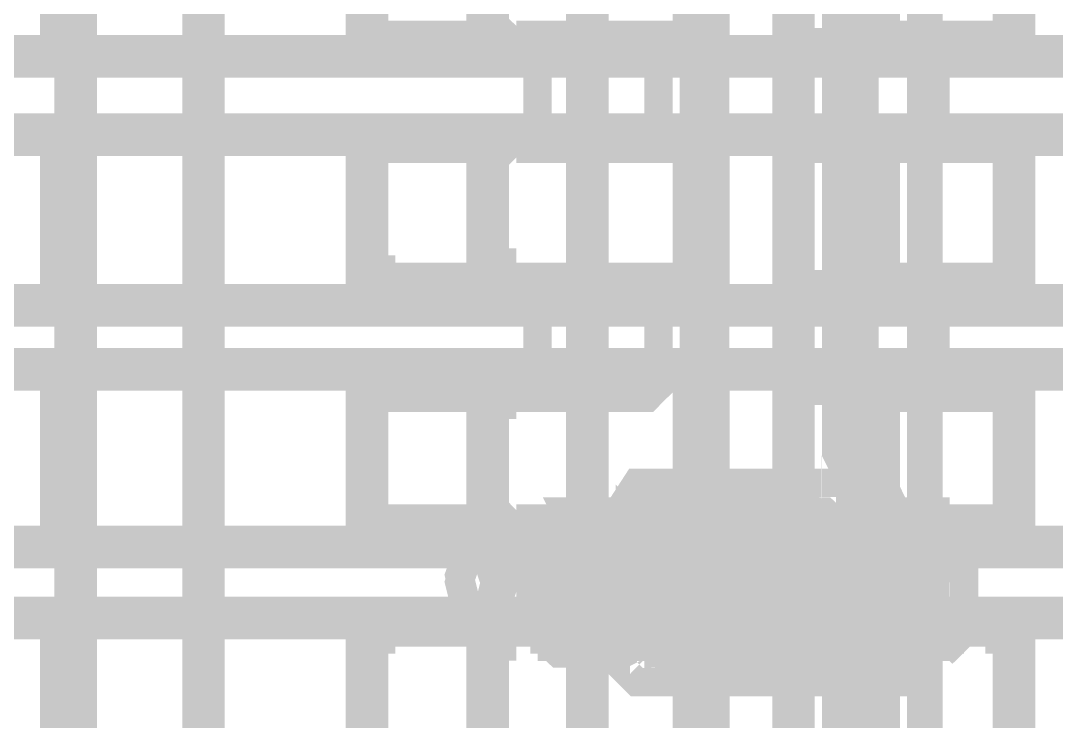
# Model space of a CAD drawing. Extents: x 0.1 to 11.6, y 0.3 to 16.2.
# Drawn here: x 5.6505 to 5.8933, y 13.3808 to 13.545 of the extents above; entities that cross this region are included whole.
import ezdxf

# ---------------------------------------------------------------- set-up
doc = ezdxf.new("R2010")
doc.units = 0
doc.header["$MEASUREMENT"] = 0

msp = doc.modelspace()

# ---------------------------------------------------------------- linework, layer by layer
at = {"color": 0}
for points, const_width in [([(5.66499, 13.68), (5.66499, 13.145)], 0.00667), ([(5.69168, 13.68), (5.69168, 13.145)], 0.00667), ([(5.69168, 13.68), (5.69168, 13.145)], 0.00667), ([(5.69499, 13.68), (5.69499, 13.145)], 0.00667), ([(5.69499, 13.68), (5.69499, 13.145)], 0.00667), ([(5.78168, 13.68), (5.78168, 13.145)], 0.00667), ([(5.78331, 13.68), (5.78331, 13.145)], 0.00667), ([(5.78331, 13.68), (5.78331, 13.145)], 0.00667), ([(5.785, 13.68), (5.785, 13.145)], 0.00667), ([(5.80832, 13.145), (5.80832, 13.68)], 0.00667), ([(5.81168, 13.145), (5.81168, 13.68)], 0.00667), ([(5.81332, 13.68), (5.81332, 13.145)], 0.00667), ([(5.81332, 13.68), (5.81332, 13.145)], 0.00667), ([(5.83003, 13.145), (5.83003, 13.68)], 0.00667), ([(5.83333, 13.145), (5.83333, 13.68)], 0.00667), ([(5.84169, 13.68), (5.84169, 13.145)], 0.00667), ([(5.845, 13.68), (5.845, 13.145)], 0.00667), ([(5.84831, 13.68), (5.84831, 13.145)], 0.00667), ([(5.86165, 13.145), (5.86165, 13.68)], 0.00667), ([(5.86333, 13.145), (5.86333, 13.68)], 0.00667), ([(5.66, 13.5767), (5.66, 13.5367)], 0.01), ([(5.80003, 13.5767), (5.80003, 13.575), (5.79833, 13.5733), (5.79665, 13.5733), (5.76167, 13.5733), (5.76167, 13.5717), (5.76167, 13.57), (5.75999, 13.57), (5.75999, 13.5684), (5.75999, 13.5667), (5.75999, 13.5467), (5.75999, 13.545), (5.75999, 13.5433), (5.76167, 13.5417), (5.76167, 13.54), (5.79665, 13.54), (5.79833, 13.54), (5.79833, 13.5384), (5.80003, 13.5384), (5.80003, 13.5367)], 0.01), ([(5.80832, 13.5367), (5.80832, 13.5767)], 0.01), ([(5.81168, 13.5367), (5.81168, 13.5767)], 0.01), ([(5.76167, 13.54), (5.73335, 13.54), (5.73167, 13.5417), (5.73167, 13.5433), (5.73167, 13.545), (5.73167, 13.5467), (5.73167, 13.5667), (5.73167, 13.5684), (5.73167, 13.57), (5.73167, 13.5717), (5.73335, 13.5717), (5.73335, 13.5733), (5.76167, 13.5733)], 0.01), ([(5.84169, 13.54), (5.85167, 13.54), (5.85167, 13.5417), (5.85167, 13.5433), (5.85167, 13.545), (5.85167, 13.5467), (5.85167, 13.5667), (5.85167, 13.5684), (5.85167, 13.57), (5.85167, 13.5717), (5.85167, 13.5733), (5.84332, 13.5733)], 0.01), ([(5.85167, 13.5733), (5.88167, 13.5733), (5.88336, 13.5717), (5.88336, 13.57), (5.88336, 13.5684), (5.88336, 13.5667), (5.88336, 13.5467), (5.88336, 13.545), (5.88336, 13.5433), (5.88336, 13.5417), (5.88336, 13.54), (5.88167, 13.54), (5.85167, 13.54)], 0.01), ([(5.845, 13.5733), (5.845, 13.415)], 0.00667), ([(5.77165, 13.5367), (5.77165, 13.5384), (5.77001, 13.54), (5.76833, 13.54)], 0.01), ([(6.04665, 13.5367), (5.39501, 13.5367), (5.38336, 13.5367), (5.37001, 13.5367), (5.35835, 13.5367), (5.34831, 13.5367), (5.33664, 13.5367), (5.32667, 13.5367), (5.31668, 13.5367), (5.30832, 13.5367), (5.30003, 13.5367), (5.29167, 13.5367)], 0.01), ([(5.83333, 13.5333), (5.83333, 13.535), (5.83333, 13.5367), (5.83333, 13.5384), (5.83501, 13.5384), (5.83501, 13.54)], 0.00667), ([(5.83501, 13.54), (5.84332, 13.54)], 0.00667), ([(5.86664, 13.54), (5.86664, 13.5384), (5.86501, 13.5384), (5.86501, 13.5367), (5.86501, 13.535), (5.86501, 13.5333)], 0.00667), ([(5.66168, 13.535), (5.66168, 13.5183)], 0.00667), ([(5.77165, 13.5333), (5.77165, 13.535)], 0.00667), ([(5.77165, 13.5217), (5.77165, 13.5333)], 0.00667), ([(5.80003, 13.535), (5.80003, 13.5333)], 0.00667), ([(5.80003, 13.5333), (5.80003, 13.5217), (5.80003, 13.52), (5.80003, 13.5183)], 0.00667), ([(5.80832, 13.5183), (5.80832, 13.535)], 0.00667), ([(5.81168, 13.5183), (5.81168, 13.535)], 0.00667), ([(5.83333, 13.5217), (5.83333, 13.5333)], 0.00667), ([(5.86501, 13.5333), (5.86501, 13.5217), (5.86501, 13.52), (5.86501, 13.5183), (5.86501, 13.5167), (5.86664, 13.515)], 0.00667), ([(5.77165, 13.5183), (5.77165, 13.52), (5.77165, 13.5217)], 0.00667), ([(5.83501, 13.515), (5.83501, 13.5167), (5.83333, 13.5167), (5.83333, 13.5183), (5.83333, 13.52), (5.83333, 13.5217)], 0.00667), ([(6.04665, 13.5183), (5.39501, 13.5183), (5.38336, 13.5183), (5.37001, 13.5183), (5.35835, 13.5183), (5.34831, 13.5183), (5.33664, 13.5183), (5.32667, 13.5183), (5.31668, 13.5183), (5.30832, 13.5183), (5.30003, 13.5183), (5.29167, 13.5183)], 0.01), ([(5.66, 13.5183), (5.66, 13.4783)], 0.01), ([(5.76167, 13.4833), (5.73335, 13.4833), (5.73335, 13.485), (5.73167, 13.485), (5.73167, 13.4867), (5.73167, 13.4883), (5.73167, 13.49), (5.73167, 13.5084), (5.73167, 13.51), (5.73167, 13.5117), (5.73167, 13.5133), (5.73167, 13.515), (5.73335, 13.5167), (5.76167, 13.5167)], 0.01), ([(5.80003, 13.5183), (5.80003, 13.5167), (5.79833, 13.5167), (5.79665, 13.5167), (5.76167, 13.5167), (5.76167, 13.515), (5.75999, 13.5133), (5.75999, 13.5117), (5.75999, 13.51), (5.75999, 13.5084), (5.75999, 13.49), (5.75999, 13.4883), (5.75999, 13.4867), (5.76167, 13.4867), (5.76167, 13.485), (5.76167, 13.4833), (5.79665, 13.4833), (5.79833, 13.4833), (5.79833, 13.4817), (5.80003, 13.4817), (5.80003, 13.48), (5.80003, 13.4783)], 0.01), ([(5.76833, 13.5167), (5.77001, 13.5167), (5.77165, 13.5167), (5.77165, 13.5183)], 0.01), ([(5.80832, 13.4783), (5.80832, 13.5183)], 0.01), ([(5.81168, 13.4783), (5.81168, 13.5183)], 0.01), ([(5.84169, 13.4833), (5.85167, 13.4833), (5.85167, 13.485), (5.85167, 13.4867), (5.85167, 13.4883), (5.85167, 13.49), (5.85167, 13.5084), (5.85167, 13.51), (5.85167, 13.5117), (5.85167, 13.5133), (5.85167, 13.515), (5.85167, 13.5167), (5.84169, 13.5167)], 0.01), ([(5.85167, 13.5167), (5.88167, 13.5167), (5.88336, 13.5167), (5.88336, 13.515), (5.88336, 13.5133), (5.88336, 13.5117), (5.88336, 13.51), (5.88336, 13.5084), (5.88336, 13.49), (5.88336, 13.4883), (5.88336, 13.4867), (5.88336, 13.485), (5.88167, 13.4833), (5.85167, 13.4833)], 0.01), ([(5.84332, 13.515), (5.83501, 13.515)], 0.00667), ([(5.77165, 13.4783), (5.77165, 13.48), (5.77165, 13.4817), (5.77001, 13.4833), (5.76833, 13.4833)], 0.01), ([(5.83333, 13.4767), (5.83333, 13.4783), (5.83333, 13.48), (5.83501, 13.4817), (5.83501, 13.4833)], 0.00667), ([(5.83501, 13.4833), (5.84332, 13.4833)], 0.00667), ([(5.86664, 13.4833), (5.86664, 13.4817), (5.86501, 13.4817), (5.86501, 13.48), (5.86501, 13.4783), (5.86501, 13.4767)], 0.00667), ([(6.04665, 13.4783), (5.39501, 13.4783), (5.38336, 13.4783), (5.37001, 13.4783), (5.35835, 13.4783), (5.34831, 13.4783), (5.33664, 13.4783), (5.32667, 13.4783), (5.31668, 13.4783), (5.30832, 13.4783), (5.30003, 13.4783), (5.29167, 13.4783)], 0.01), ([(5.66168, 13.4783), (5.66168, 13.4616)], 0.00667), ([(5.77165, 13.4767), (5.77165, 13.4783)], 0.00667), ([(5.80003, 13.4783), (5.80003, 13.4767)], 0.00667), ([(5.80832, 13.4616), (5.80832, 13.4783)], 0.00667), ([(5.81168, 13.4616), (5.81168, 13.4783)], 0.00667), ([(5.77165, 13.465), (5.77165, 13.4767)], 0.00667), ([(5.80003, 13.4767), (5.80003, 13.465), (5.80003, 13.4633), (5.80003, 13.4616)], 0.00667), ([(5.83333, 13.465), (5.83333, 13.4767)], 0.00667), ([(5.86501, 13.4767), (5.86501, 13.465), (5.86501, 13.4633), (5.86501, 13.4616), (5.86501, 13.46), (5.86664, 13.4583)], 0.00667), ([(6.04665, 13.4633), (5.39501, 13.4633), (5.38336, 13.4633), (5.37001, 13.4633), (5.35835, 13.4633), (5.34831, 13.4633), (5.33664, 13.4633), (5.32667, 13.4633), (5.31668, 13.4633), (5.30832, 13.4633), (5.30003, 13.4633), (5.29167, 13.4633)], 0.01), ([(5.66, 13.4633), (5.66, 13.4217)], 0.01), ([(5.80003, 13.4633), (5.80003, 13.4616), (5.79833, 13.46), (5.79665, 13.4583), (5.76167, 13.4583), (5.76167, 13.4567), (5.75999, 13.4567), (5.75999, 13.455), (5.75999, 13.4533), (5.75999, 13.4333), (5.75999, 13.4316), (5.75999, 13.43), (5.76167, 13.4283), (5.76167, 13.4267), (5.79665, 13.4267), (5.79665, 13.425), (5.79833, 13.425), (5.80003, 13.425), (5.80003, 13.4233), (5.80003, 13.4217)], 0.01), ([(5.76833, 13.4583), (5.77001, 13.4583), (5.77001, 13.46), (5.77165, 13.46), (5.77165, 13.4616), (5.77165, 13.4633)], 0.01), ([(5.77165, 13.4616), (5.77165, 13.4633), (5.77165, 13.465)], 0.00667), ([(5.80832, 13.4217), (5.80832, 13.4633)], 0.01), ([(5.81168, 13.4217), (5.81168, 13.4633)], 0.01), ([(5.83501, 13.4583), (5.83501, 13.46), (5.83333, 13.46), (5.83333, 13.4616), (5.83333, 13.4633), (5.83333, 13.465)], 0.00667), ([(5.76167, 13.4267), (5.73335, 13.4267), (5.73167, 13.4267), (5.73167, 13.4283), (5.73167, 13.43), (5.73167, 13.4316), (5.73167, 13.4333), (5.73167, 13.4533), (5.73167, 13.455), (5.73167, 13.4567), (5.73335, 13.4583), (5.76167, 13.4583)], 0.01), ([(5.84169, 13.4267), (5.85167, 13.4267), (5.85167, 13.4283), (5.85167, 13.43), (5.85167, 13.4316), (5.85167, 13.4333), (5.85167, 13.4533), (5.85167, 13.455), (5.85167, 13.4567), (5.85167, 13.4583), (5.84169, 13.4583)], 0.01), ([(5.85167, 13.4267), (5.88167, 13.4267), (5.88336, 13.4267), (5.88336, 13.4283), (5.88336, 13.43), (5.88336, 13.4316), (5.88336, 13.4333), (5.88336, 13.4533), (5.88336, 13.455), (5.88336, 13.4567), (5.88336, 13.4583), (5.88167, 13.4583), (5.85167, 13.4583)], 0.01), ([(5.84332, 13.4583), (5.83501, 13.4583)], 0.00667), ([(5.83333, 13.43), (5.83333, 13.4267), (5.83165, 13.425), (5.83333, 13.425), (5.83501, 13.4267), (5.83664, 13.4283), (5.83832, 13.4283), (5.84, 13.4267), (5.84169, 13.425), (5.84332, 13.4233), (5.84332, 13.4217), (5.84169, 13.425), (5.84169, 13.4267), (5.84, 13.4267), (5.83664, 13.4283), (5.83333, 13.43), (5.82497, 13.43), (5.82167, 13.425), (5.82167, 13.4217), (5.82167, 13.425), (5.82335, 13.4267)], 0.01), ([(5.80165, 13.425), (5.80165, 13.4316), (5.79833, 13.4367), (5.79497, 13.4367), (5.79167, 13.4316), (5.79167, 13.425)], 0.00667), ([(5.82497, 13.4367), (5.79665, 13.4367)], 0.00667), ([(5.83003, 13.425), (5.83003, 13.4316), (5.82667, 13.4367), (5.82335, 13.4367), (5.81999, 13.4316), (5.81836, 13.425)], 0.00667), ([(5.85335, 13.4367), (5.82497, 13.4367)], 0.00667), ([(5.80003, 13.42), (5.80003, 13.4217), (5.79833, 13.425), (5.79833, 13.4233), (5.80003, 13.4217), (5.80003, 13.42), (5.80003, 13.4183), (5.80165, 13.4167), (5.80165, 13.415), (5.80165, 13.4134), (5.80165, 13.4117)], 0.00667), ([(5.815, 13.4117), (5.815, 13.4134), (5.815, 13.415), (5.815, 13.4167), (5.815, 13.4183), (5.815, 13.42), (5.81668, 13.4217), (5.81668, 13.4233), (5.81668, 13.425), (5.815, 13.4217), (5.81332, 13.42)], 0.00667), ([(5.82497, 13.425), (5.82335, 13.4316), (5.82335, 13.435), (5.82167, 13.435), (5.81999, 13.4316), (5.81836, 13.425)], 0.00667), ([(5.85667, 13.425), (5.85499, 13.4316), (5.85335, 13.435), (5.85167, 13.435), (5.85167, 13.4316), (5.84999, 13.425)], 0.00667), ([(5.77832, 13.4183), (5.77832, 13.4217), (5.77669, 13.4183), (5.77501, 13.4134), (5.77669, 13.4067)], 0.00667), ([(5.79335, 13.43), (5.79335, 13.4283), (5.79167, 13.4267), (5.79335, 13.4267), (5.79335, 13.4283), (5.79497, 13.4267), (5.79665, 13.4267), (5.79665, 13.425), (5.79833, 13.425)], 0.00667), ([(5.79665, 13.42), (5.79665, 13.4217), (5.79665, 13.425), (5.79833, 13.425), (5.79833, 13.4267), (5.80003, 13.4283), (5.80003, 13.4267), (5.80165, 13.4267)], 0.00667), ([(5.81668, 13.425), (5.81668, 13.4267), (5.81836, 13.4267), (5.81836, 13.4283), (5.81999, 13.4267), (5.81836, 13.4283), (5.81668, 13.43)], 0.00667), ([(5.83501, 13.425), (5.83003, 13.4267), (5.82835, 13.4283), (5.82835, 13.4267), (5.82667, 13.4267), (5.82497, 13.4267), (5.82497, 13.425), (5.82335, 13.425), (5.82335, 13.4233)], 0.00667), ([(5.85499, 13.425), (5.85667, 13.4267), (5.85667, 13.4283), (5.85835, 13.4267), (5.85835, 13.425), (5.86003, 13.425), (5.86003, 13.4233)], 0.00667), ([(5.77165, 13.4217), (5.77165, 13.4233), (5.77165, 13.425), (5.77001, 13.425), (5.76833, 13.4267)], 0.01), ([(5.77001, 13.415), (5.77001, 13.4167), (5.77001, 13.4183), (5.77001, 13.42), (5.77165, 13.4217), (5.77165, 13.4233), (5.77165, 13.425), (5.77333, 13.425), (5.77333, 13.4267), (5.77669, 13.4283), (5.77832, 13.43)], 0.00667), ([(5.785, 13.42), (5.78331, 13.4217), (5.78168, 13.425), (5.78, 13.425), (5.78, 13.4267), (5.77832, 13.4267), (5.77669, 13.4283), (5.77501, 13.4267), (5.77333, 13.4267)], 0.00667), ([(5.78168, 13.425), (5.78, 13.4267), (5.77832, 13.43), (5.79335, 13.43)], 0.00667), ([(5.79335, 13.43), (5.79665, 13.4267), (5.79833, 13.425)], 0.00667), ([(5.79665, 13.425), (5.79833, 13.4267), (5.80003, 13.43), (5.81668, 13.43)], 0.00667), ([(5.80003, 13.4033), (5.80003, 13.4067), (5.80165, 13.4117), (5.80165, 13.41), (5.80003, 13.4083), (5.80003, 13.4067), (5.80003, 13.405), (5.80003, 13.4033), (5.79833, 13.4017), (5.79833, 13.4), (5.79665, 13.4)], 0.00667), ([(5.80003, 13.43), (5.80003, 13.4283), (5.80165, 13.4267), (5.80165, 13.425), (5.80165, 13.4233), (5.80165, 13.4217), (5.80333, 13.42), (5.80333, 13.4183), (5.80333, 13.4167), (5.80333, 13.415)], 0.00667), ([(5.81668, 13.43), (5.81668, 13.4267), (5.81668, 13.425)], 0.00667), ([(5.82497, 13.4267), (5.82667, 13.4267), (5.82835, 13.4283), (5.83003, 13.4267), (5.83165, 13.4267), (5.83165, 13.425), (5.83333, 13.4217), (5.83333, 13.42), (5.83501, 13.4167), (5.83501, 13.4134), (5.83501, 13.41), (5.83501, 13.4083), (5.83333, 13.405), (5.83333, 13.4033)], 0.00667), ([(5.82667, 13.43), (5.83003, 13.4267)], 0.00667), ([(5.85667, 13.4267), (5.85835, 13.43), (5.86833, 13.43)], 0.00667), ([(5.85835, 13.43), (5.86003, 13.4233), (5.86003, 13.4217), (5.86003, 13.42), (5.86003, 13.4183), (5.86003, 13.4167), (5.86165, 13.415), (5.86165, 13.4134), (5.86165, 13.4117), (5.86003, 13.4083)], 0.00667), ([(5.86501, 13.4167), (5.86501, 13.4183), (5.86501, 13.42), (5.86501, 13.4217), (5.86501, 13.4233), (5.86664, 13.425), (5.86664, 13.4267), (5.86833, 13.4283), (5.86833, 13.43)], 0.00667), ([(5.86833, 13.43), (5.87001, 13.4267), (5.87001, 13.4233)], 0.00667), ([(5.77165, 13.4233), (5.77165, 13.425), (5.77333, 13.4267)], 0.00667), ([(5.79167, 13.4267), (5.78836, 13.425), (5.78668, 13.4233), (5.78668, 13.4183), (5.78668, 13.415)], 0.00667), ([(5.78668, 13.415), (5.78668, 13.4167), (5.78668, 13.4183), (5.78668, 13.42), (5.78836, 13.4217), (5.78836, 13.4233), (5.78999, 13.425), (5.79167, 13.4267)], 0.00667), ([(5.79833, 13.4267), (5.80003, 13.4267)], 0.00667), ([(5.80333, 13.4233), (5.80165, 13.425), (5.80165, 13.4267)], 0.00667), ([(5.81999, 13.4267), (5.81999, 13.425), (5.81999, 13.4233), (5.82167, 13.4183), (5.82167, 13.415)], 0.00667), ([(5.82167, 13.415), (5.82167, 13.4167), (5.82167, 13.4183), (5.82167, 13.42), (5.82167, 13.4217), (5.82167, 13.4233), (5.82167, 13.425), (5.81999, 13.425), (5.81999, 13.4267)], 0.00667), ([(5.82835, 13.4283), (5.83003, 13.4283)], 0.00667), ([(5.83664, 13.4083), (5.83501, 13.4167), (5.83501, 13.4183), (5.83501, 13.42), (5.83501, 13.4217), (5.83333, 13.4233), (5.83333, 13.425), (5.83165, 13.425), (5.83165, 13.4267), (5.83003, 13.4267)], 0.00667), ([(5.83333, 13.42), (5.83333, 13.4217), (5.83333, 13.4233), (5.83501, 13.425), (5.83501, 13.4267)], 0.00667), ([(5.83501, 13.4267), (5.84332, 13.4267)], 0.00667), ([(5.85835, 13.4233), (5.85667, 13.4267), (5.85499, 13.4267), (5.85335, 13.42), (5.85335, 13.41), (5.85335, 13.4033)], 0.00667), ([(5.85335, 13.4083), (5.85335, 13.4167), (5.85335, 13.4183), (5.85499, 13.42), (5.85499, 13.4217), (5.85499, 13.4233), (5.85499, 13.425), (5.85667, 13.4267)], 0.00667), ([(5.85667, 13.4283), (5.85835, 13.4283)], 0.00667), ([(5.86333, 13.425), (5.86664, 13.4267)], 0.00667), ([(5.86664, 13.4267), (5.86664, 13.425), (5.86501, 13.425), (5.86501, 13.4233), (5.86501, 13.4217), (5.86501, 13.42)], 0.00667), ([(5.86664, 13.4267), (5.86833, 13.4267), (5.86833, 13.4283), (5.86833, 13.4267), (5.87001, 13.4267), (5.87001, 13.425), (5.87001, 13.4233), (5.87169, 13.42), (5.87169, 13.4167)], 0.00667), ([(5.87001, 13.4267), (5.87169, 13.4267)], 0.00667), ([(5.75999, 13.4067), (5.76167, 13.4134), (5.75999, 13.4183), (5.75667, 13.4217), (5.75499, 13.4183)], 0.00667), ([(5.76167, 13.4067), (5.76335, 13.4117), (5.76335, 13.4167), (5.76167, 13.4217), (5.75836, 13.4233), (5.75499, 13.42)], 0.00667), ([(5.78168, 13.425), (5.78168, 13.4233), (5.78168, 13.4217), (5.78331, 13.42), (5.78331, 13.4183), (5.78331, 13.4167), (5.78331, 13.415), (5.78331, 13.4134), (5.78331, 13.4117), (5.78331, 13.4067), (5.785, 13.4033)], 0.00667), ([(5.79833, 13.4117), (5.79833, 13.4183), (5.79497, 13.4233), (5.79167, 13.42), (5.78836, 13.4134)], 0.00667), ([(5.79167, 13.4), (5.79167, 13.425)], 0.00667), ([(5.79665, 13.425), (5.79335, 13.425)], 0.00667), ([(5.79665, 13.4033), (5.79665, 13.4067), (5.79665, 13.4117), (5.79665, 13.4134), (5.79665, 13.415), (5.79665, 13.4167), (5.79665, 13.4183), (5.79665, 13.42), (5.79665, 13.4217), (5.79665, 13.4233), (5.79665, 13.425)], 0.00667), ([(5.80165, 13.4134), (5.80165, 13.42), (5.80003, 13.4217), (5.79833, 13.4183), (5.79833, 13.4117)], 0.00667), ([(5.80165, 13.425), (5.80165, 13.4)], 0.00667), ([(5.82167, 13.4134), (5.81999, 13.42), (5.81836, 13.4217), (5.81668, 13.4183), (5.81668, 13.4117)], 0.00667), ([(5.81836, 13.425), (5.81836, 13.4)], 0.00667), ([(5.81836, 13.4), (5.81836, 13.425)], 0.00667), ([(5.82167, 13.425), (5.81836, 13.425)], 0.00667), ([(5.82497, 13.4), (5.82497, 13.425)], 0.00667), ([(5.82835, 13.425), (5.82497, 13.425)], 0.00667), ([(5.83003, 13.425), (5.83003, 13.4)], 0.00667), ([(5.83501, 13.4167), (5.83501, 13.425), (5.84332, 13.425)], 0.00667), ([(5.84999, 13.425), (5.84999, 13.4)], 0.00667), ([(5.86333, 13.425), (5.85499, 13.425), (5.85335, 13.4167)], 0.00667), ([(5.85667, 13.425), (5.85335, 13.425)], 0.00667), ([(5.85667, 13.4), (5.85667, 13.425)], 0.00667), ([(5.86501, 13.4167), (5.86501, 13.42), (5.86333, 13.425)], 0.00667), ([(6.04665, 13.4217), (5.39501, 13.4217), (5.38336, 13.4217), (5.37001, 13.4217), (5.35835, 13.4217), (5.34831, 13.4217), (5.33664, 13.4217), (5.32667, 13.4217), (5.31668, 13.4217), (5.30832, 13.4217), (5.30003, 13.4217), (5.29167, 13.4217)], 0.01), ([(5.66168, 13.4217), (5.66168, 13.405)], 0.00667), ([(5.75667, 13.4217), (5.75499, 13.42)], 0.00667), ([(5.82667, 13.4233), (5.75836, 13.4233)], 0.00667), ([(5.78668, 13.4233), (5.77165, 13.4233), (5.77001, 13.4183), (5.77001, 13.415)], 0.00667), ([(5.78168, 13.4117), (5.78168, 13.4183), (5.77832, 13.4217), (5.77501, 13.4217), (5.77333, 13.42), (5.77165, 13.4134)], 0.00667), ([(5.78168, 13.4117), (5.78168, 13.4183), (5.77832, 13.4217), (5.77501, 13.4217), (5.77333, 13.42), (5.77165, 13.4134)], 0.00667), ([(5.77165, 13.42), (5.77165, 13.4217)], 0.00667), ([(5.78168, 13.4117), (5.78168, 13.4183), (5.77832, 13.4217), (5.77501, 13.42), (5.77333, 13.4134)], 0.00667), ([(5.77669, 13.4233), (5.77832, 13.4233)], 0.00667), ([(5.78168, 13.42), (5.78, 13.4217), (5.77832, 13.4217), (5.77669, 13.4167), (5.77669, 13.4117), (5.77832, 13.4067)], 0.00667), ([(5.77832, 13.4217), (5.77669, 13.4217)], 0.00667), ([(5.79335, 13.4217), (5.77832, 13.4217)], 0.00667), ([(5.79665, 13.4117), (5.79665, 13.4183), (5.79335, 13.4217), (5.78999, 13.42), (5.78836, 13.4134)], 0.00667), ([(5.80165, 13.4134), (5.80165, 13.42), (5.80003, 13.4217), (5.79833, 13.4217), (5.79665, 13.4183), (5.79665, 13.4117)], 0.00667), ([(5.80165, 13.4134), (5.80165, 13.42), (5.80003, 13.4217), (5.79833, 13.4217), (5.79665, 13.4183), (5.79665, 13.4117)], 0.00667), ([(5.80003, 13.4217), (5.80003, 13.42)], 0.00667), ([(5.80165, 13.42), (5.80003, 13.4217)], 0.00667), ([(5.81836, 13.4217), (5.80003, 13.4217)], 0.00667), ([(5.81999, 13.4233), (5.80333, 13.4233), (5.80333, 13.4183), (5.80333, 13.415)], 0.00667), ([(5.80832, 13.405), (5.80832, 13.4217)], 0.00667), ([(5.81168, 13.405), (5.81168, 13.4217)], 0.00667), ([(5.81999, 13.4134), (5.81999, 13.4167), (5.81999, 13.4183), (5.81836, 13.42), (5.81836, 13.4217), (5.81668, 13.4217), (5.81668, 13.42), (5.81668, 13.4183), (5.81668, 13.4167), (5.815, 13.415), (5.815, 13.4117)], 0.00667), ([(5.81836, 13.4217), (5.81668, 13.42)], 0.00667), ([(5.82167, 13.4217), (5.81999, 13.4167), (5.82835, 13.4167)], 0.00667), ([(5.82167, 13.405), (5.82167, 13.4067), (5.81999, 13.4083), (5.81999, 13.4117), (5.81999, 13.415), (5.81999, 13.4183), (5.82167, 13.4217)], 0.00667), ([(5.82335, 13.4233), (5.82335, 13.4217), (5.82167, 13.42), (5.82167, 13.4183), (5.82167, 13.4167), (5.82167, 13.415), (5.82167, 13.4134), (5.82167, 13.4117), (5.82167, 13.4083)], 0.00667), ([(5.82335, 13.42), (5.82497, 13.42), (5.82497, 13.4217), (5.82667, 13.4217), (5.82667, 13.4233)], 0.00667), ([(5.85499, 13.4233), (5.82667, 13.4233)], 0.00667), ([(5.83165, 13.4217), (5.83165, 13.42), (5.82835, 13.4167)], 0.00667), ([(5.83165, 13.4217), (5.83165, 13.42), (5.83165, 13.4183), (5.83165, 13.4167), (5.83165, 13.415), (5.83165, 13.4134), (5.83165, 13.4117), (5.83165, 13.4083), (5.83165, 13.405)], 0.00667), ([(5.845, 13.4217), (5.845, 13.42), (5.845, 13.4183), (5.845, 13.4167)], 0.00667), ([(5.845, 13.4167), (5.845, 13.42), (5.845, 13.4217)], 0.00667), ([(5.85335, 13.4033), (5.85667, 13.3983), (5.85835, 13.4), (5.86003, 13.4067), (5.86003, 13.415), (5.85835, 13.4233)], 0.00667), ([(5.85499, 13.405), (5.85335, 13.4067), (5.85335, 13.41), (5.85335, 13.4117), (5.85335, 13.415), (5.85335, 13.4167), (5.85499, 13.42), (5.85499, 13.4217), (5.85499, 13.4233)], 0.00667), ([(5.85499, 13.4217), (5.85499, 13.4233)], 0.00667), ([(5.85499, 13.4233), (5.85667, 13.4233)], 0.00667), ([(5.86003, 13.4233), (5.86165, 13.4167), (5.87169, 13.4167)], 0.00667), ([(5.87001, 13.4233), (5.87169, 13.4217), (5.87169, 13.42), (5.87169, 13.4183), (5.87169, 13.4167), (5.87169, 13.415), (5.87169, 13.4134), (5.87169, 13.4117), (5.87169, 13.4083), (5.87169, 13.405), (5.87001, 13.4017)], 0.00667), ([(5.75499, 13.42), (5.75331, 13.415), (5.75499, 13.4083), (5.75667, 13.405), (5.75999, 13.4033), (5.76167, 13.4067)], 0.00667), ([(5.77165, 13.4083), (5.77165, 13.42)], 0.00667), ([(5.77832, 13.4067), (5.77832, 13.4033), (5.78, 13.405), (5.78168, 13.4083), (5.78168, 13.415), (5.78168, 13.42)], 0.00667), ([(5.78331, 13.4117), (5.785, 13.415), (5.785, 13.42), (5.80003, 13.42)], 0.00667), ([(5.79665, 13.42), (5.79665, 13.415), (5.79665, 13.4117)], 0.00667), ([(5.81332, 13.42), (5.80003, 13.42), (5.80165, 13.415), (5.80165, 13.4117)], 0.00667), ([(5.80003, 13.42), (5.80003, 13.4083), (5.80003, 13.4067), (5.80003, 13.405)], 0.00667), ([(5.81332, 13.42), (5.815, 13.415), (5.815, 13.4117)], 0.00667), ([(5.82167, 13.4134), (5.82335, 13.415), (5.82335, 13.4167), (5.82335, 13.4183), (5.82335, 13.42)], 0.00667), ([(5.83333, 13.4083), (5.83333, 13.42)], 0.00667), ([(5.85835, 13.42), (5.85835, 13.4183), (5.85835, 13.4167), (5.85835, 13.4134), (5.85835, 13.4117), (5.85835, 13.4083), (5.85835, 13.4067), (5.85835, 13.405), (5.85667, 13.4033)], 0.00667), ([(5.86501, 13.42), (5.86501, 13.4083), (5.86501, 13.4067), (5.86501, 13.405), (5.86501, 13.4033), (5.86664, 13.4017)], 0.00667), ([(5.75499, 13.4183), (5.75331, 13.4134), (5.75499, 13.4067), (5.75667, 13.405), (5.75999, 13.4067)], 0.00667), ([(5.77669, 13.4067), (5.77832, 13.405), (5.77832, 13.4067), (5.78, 13.4134), (5.77832, 13.4183)], 0.00667), ([(5.78168, 13.4183), (5.78, 13.4183)], 0.00667), ([(5.78999, 13.4183), (5.79167, 13.4183)], 0.00667), ([(5.82667, 13.3983), (5.82497, 13.4), (5.82335, 13.4017), (5.82335, 13.4033), (5.82167, 13.405), (5.82167, 13.4067), (5.82167, 13.4083), (5.81999, 13.4167)], 0.00667), ([(5.82835, 13.4167), (5.83003, 13.4134), (5.83165, 13.4083)], 0.00667), ([(5.83003, 13.3967), (5.83333, 13.4033), (5.83501, 13.4033), (5.83501, 13.405), (5.83501, 13.4067), (5.83501, 13.4083), (5.83501, 13.4117), (5.83501, 13.4134), (5.83501, 13.415), (5.83501, 13.4167)], 0.00667), ([(5.845, 13.405), (5.845, 13.4067), (5.845, 13.4083), (5.845, 13.4117), (5.845, 13.4134), (5.845, 13.415), (5.845, 13.4167)], 0.00667), ([(5.845, 13.4083), (5.845, 13.4134), (5.845, 13.4167)], 0.00667), ([(5.85667, 13.3967), (5.85499, 13.4033), (5.85499, 13.405), (5.85335, 13.4067), (5.85335, 13.4083), (5.85335, 13.4117), (5.85335, 13.4134), (5.85335, 13.415), (5.85335, 13.4167)], 0.00667), ([(5.85499, 13.4033), (5.85499, 13.4017), (5.85499, 13.4), (5.85667, 13.4), (5.85667, 13.3983), (5.85835, 13.3983), (5.85835, 13.4), (5.86003, 13.4017), (5.86003, 13.4033), (5.86003, 13.405), (5.86003, 13.4067), (5.86003, 13.4083), (5.86165, 13.4167)], 0.00667), ([(5.86333, 13.4083), (5.86333, 13.4134), (5.86501, 13.4167)], 0.00667), ([(5.86501, 13.4033), (5.86501, 13.405), (5.86501, 13.4067), (5.86501, 13.4083), (5.86501, 13.4117), (5.86501, 13.4134), (5.86501, 13.415), (5.86501, 13.4167)], 0.00667), ([(5.87169, 13.4167), (5.87169, 13.4134), (5.87169, 13.4083)], 0.00667), ([(5.77333, 13.4017), (5.77165, 13.4017), (5.77165, 13.4033), (5.77001, 13.405), (5.77001, 13.4067), (5.77001, 13.4083), (5.77001, 13.41), (5.77001, 13.4117), (5.77001, 13.415), (5.77001, 13.41), (5.77001, 13.4067)], 0.00667), ([(5.78999, 13.4017), (5.78836, 13.4017), (5.78836, 13.4033), (5.78836, 13.405), (5.78668, 13.4067), (5.78668, 13.4083), (5.78668, 13.41), (5.78668, 13.4117), (5.78668, 13.415), (5.78668, 13.41), (5.785, 13.4067)], 0.00667), ([(5.79833, 13.4117), (5.80003, 13.4067), (5.80003, 13.405), (5.80165, 13.4083), (5.80165, 13.4134)], 0.00667), ([(5.80165, 13.4017), (5.80165, 13.4033), (5.80165, 13.405), (5.80333, 13.4067), (5.80333, 13.4083), (5.80333, 13.41), (5.80333, 13.4117), (5.80333, 13.415), (5.80333, 13.41), (5.80501, 13.4067)], 0.00667), ([(5.81999, 13.4017), (5.82167, 13.4017), (5.82167, 13.4033), (5.82167, 13.405), (5.82167, 13.4067), (5.82167, 13.4083), (5.82167, 13.41), (5.82167, 13.4117), (5.82167, 13.415), (5.82167, 13.41), (5.82167, 13.4067)], 0.00667), ([(5.77165, 13.4134), (5.77333, 13.4067), (5.77669, 13.4033), (5.78, 13.405), (5.78168, 13.4117)], 0.00667), ([(5.77165, 13.4134), (5.77333, 13.4067), (5.77669, 13.4033), (5.78, 13.405), (5.78168, 13.4117)], 0.00667), ([(5.77333, 13.4134), (5.77501, 13.4083), (5.77669, 13.405), (5.78, 13.4067), (5.78168, 13.4117)], 0.00667), ([(5.78331, 13.4117), (5.78331, 13.41), (5.78331, 13.4083), (5.78331, 13.4067), (5.78331, 13.405), (5.78168, 13.4033), (5.78168, 13.4017), (5.78, 13.4), (5.77832, 13.3983), (5.77669, 13.3967)], 0.00667), ([(5.78836, 13.4134), (5.78999, 13.4067), (5.79335, 13.4033), (5.79665, 13.405), (5.79833, 13.4117)], 0.00667), ([(5.78836, 13.4134), (5.78999, 13.4083), (5.79335, 13.405), (5.79497, 13.4067), (5.79665, 13.4117)], 0.00667), ([(5.79665, 13.4117), (5.79833, 13.4067), (5.79833, 13.4033), (5.80003, 13.4033), (5.80165, 13.4083), (5.80165, 13.4134)], 0.00667), ([(5.80165, 13.3967), (5.80003, 13.3983), (5.79833, 13.4), (5.79665, 13.4017), (5.79665, 13.4033), (5.79665, 13.405), (5.79665, 13.4067), (5.79665, 13.4083), (5.79665, 13.41), (5.79665, 13.4117)], 0.00667), ([(5.80003, 13.4033), (5.79833, 13.4033), (5.79833, 13.405), (5.79833, 13.4067), (5.79665, 13.41), (5.79665, 13.4117)], 0.00667), ([(5.80165, 13.4134), (5.80165, 13.4117), (5.80165, 13.4083), (5.80165, 13.4067), (5.80165, 13.405), (5.80003, 13.4033)], 0.00667), ([(5.81332, 13.4033), (5.815, 13.4067), (5.815, 13.4117), (5.815, 13.41), (5.815, 13.4083), (5.815, 13.4067), (5.815, 13.405), (5.81668, 13.4033), (5.81668, 13.4017), (5.81668, 13.4)], 0.00667), ([(5.815, 13.4117), (5.81668, 13.4067), (5.81836, 13.405), (5.81999, 13.4083), (5.81999, 13.4134)], 0.00667), ([(5.81668, 13.4117), (5.81668, 13.405), (5.81836, 13.4033), (5.81999, 13.4067), (5.82167, 13.4134)], 0.00667), ([(5.82667, 13.4033), (5.82497, 13.4033), (5.82497, 13.405), (5.82335, 13.4067), (5.82335, 13.4083), (5.82335, 13.41), (5.82167, 13.4134)], 0.00667), ([(5.845, 13.41), (5.845, 13.2533)], 0.00667), ([(6.04665, 13.405), (5.39501, 13.405), (5.38336, 13.405), (5.37001, 13.405), (5.35835, 13.405), (5.34831, 13.405), (5.33664, 13.405), (5.32667, 13.405), (5.31668, 13.405), (5.30832, 13.405), (5.30003, 13.405), (5.29167, 13.405)], 0.01), ([(5.66, 13.405), (5.66, 13.365)], 0.01), ([(5.75499, 13.4067), (5.75667, 13.405)], 0.00667), ([(5.80003, 13.405), (5.79833, 13.4033), (5.79665, 13.4033), (5.76167, 13.4033), (5.76167, 13.4017), (5.76167, 13.4), (5.75999, 13.4), (5.75999, 13.3983), (5.75999, 13.3967), (5.75999, 13.395), (5.75999, 13.375), (5.75999, 13.3733), (5.76167, 13.3717), (5.76167, 13.37), (5.79665, 13.37), (5.79833, 13.37), (5.79833, 13.3683), (5.80003, 13.3683), (5.80003, 13.3666), (5.80003, 13.365)], 0.01), ([(5.76833, 13.4033), (5.77001, 13.4033), (5.77165, 13.4033), (5.77165, 13.405)], 0.01), ([(5.77001, 13.4067), (5.785, 13.4067)], 0.00667), ([(5.78, 13.4), (5.77832, 13.3983), (5.77669, 13.3983), (5.77501, 13.3983), (5.77501, 13.4), (5.77333, 13.4), (5.77333, 13.4017), (5.77165, 13.4033), (5.77001, 13.4067)], 0.00667), ([(5.77165, 13.405), (5.77165, 13.4067), (5.77165, 13.4083)], 0.00667), ([(5.78, 13.4067), (5.78168, 13.4083)], 0.00667), ([(5.78999, 13.4017), (5.78836, 13.4033), (5.785, 13.4067)], 0.00667), ([(5.78999, 13.4083), (5.78999, 13.4067)], 0.00667), ([(5.79833, 13.4), (5.79833, 13.3983), (5.80003, 13.3983), (5.80003, 13.4), (5.80165, 13.4), (5.80165, 13.4017), (5.80333, 13.4033), (5.80501, 13.4067)], 0.00667), ([(5.80501, 13.4067), (5.82167, 13.4067)], 0.00667), ([(5.80832, 13.365), (5.80832, 13.405)], 0.01), ([(5.81168, 13.365), (5.81168, 13.405)], 0.01), ([(5.81999, 13.4017), (5.82167, 13.4033), (5.82167, 13.4067)], 0.00667), ([(5.83165, 13.4017), (5.83333, 13.4), (5.83501, 13.4), (5.83333, 13.4017), (5.83165, 13.4017), (5.83165, 13.4033), (5.83165, 13.405), (5.83165, 13.4017), (5.82167, 13.4017), (5.82167, 13.405)], 0.01), ([(5.82167, 13.405), (5.82167, 13.4083)], 0.00667), ([(5.83165, 13.405), (5.83165, 13.4067), (5.83165, 13.4083)], 0.00667), ([(5.83333, 13.4033), (5.83664, 13.4083), (5.845, 13.4083)], 0.00667), ([(5.83501, 13.4017), (5.83501, 13.4033), (5.83333, 13.4033), (5.83333, 13.405), (5.83333, 13.4067), (5.83333, 13.4083)], 0.00667), ([(5.845, 13.405), (5.845, 13.4083)], 0.00667), ([(5.85499, 13.4033), (5.85335, 13.4083), (5.86333, 13.4083)], 0.00667), ([(5.86003, 13.4083), (5.86003, 13.4017), (5.87001, 13.4017)], 0.00667), ([(5.86333, 13.4083), (5.86501, 13.405), (5.86501, 13.4033), (5.86664, 13.4017), (5.86664, 13.4), (5.86664, 13.3983), (5.86833, 13.3983)], 0.00667), ([(5.86664, 13.3967), (5.86833, 13.3983), (5.87001, 13.4), (5.87001, 13.4017), (5.87001, 13.4033), (5.87169, 13.4033), (5.87169, 13.405), (5.87169, 13.4067), (5.87169, 13.4083)], 0.00667), ([(5.76167, 13.37), (5.73335, 13.37), (5.73167, 13.3717), (5.73167, 13.3733), (5.73167, 13.375), (5.73167, 13.395), (5.73167, 13.3967), (5.73167, 13.3983), (5.73167, 13.4), (5.73167, 13.4017), (5.73335, 13.4017), (5.73335, 13.4033), (5.76167, 13.4033)], 0.01), ([(5.77669, 13.405), (5.77832, 13.4033)], 0.00667), ([(5.77832, 13.405), (5.79335, 13.405)], 0.00667), ([(5.79167, 13.3967), (5.79497, 13.3983), (5.79665, 13.4), (5.79665, 13.3983), (5.79497, 13.3983), (5.79335, 13.3983), (5.79167, 13.3983), (5.79167, 13.4), (5.78999, 13.4), (5.78999, 13.4017)], 0.00667), ([(5.80003, 13.4033), (5.80165, 13.405)], 0.00667), ([(5.80003, 13.405), (5.81836, 13.405)], 0.00667), ([(5.81668, 13.405), (5.81836, 13.4033)], 0.00667), ([(5.84169, 13.37), (5.85167, 13.37), (5.85167, 13.3717), (5.85167, 13.3733), (5.85167, 13.375), (5.85167, 13.395), (5.85167, 13.3967), (5.85167, 13.3983), (5.85167, 13.4), (5.85167, 13.4017), (5.85167, 13.4033), (5.84169, 13.4033)], 0.01), ([(5.85167, 13.4033), (5.88167, 13.4033), (5.88167, 13.4017), (5.88336, 13.4017), (5.88336, 13.4), (5.88336, 13.3983), (5.88336, 13.3967), (5.88336, 13.395), (5.88336, 13.375), (5.88336, 13.3733), (5.88336, 13.3717), (5.88336, 13.37), (5.88167, 13.37), (5.85167, 13.37)], 0.01), ([(5.85499, 13.4033), (5.85499, 13.405)], 0.00667), ([(5.75836, 13.4033), (5.82667, 13.4033)], 0.00667), ([(5.79167, 13.3967), (5.77669, 13.3967), (5.77501, 13.3983), (5.77333, 13.4017)], 0.00667), ([(5.77669, 13.4033), (5.77832, 13.4033)], 0.00667), ([(5.78, 13.4), (5.78168, 13.4017), (5.785, 13.4033), (5.80003, 13.4033)], 0.00667), ([(5.79167, 13.3967), (5.79167, 13.3983), (5.78999, 13.4017)], 0.00667), ([(5.81332, 13.4033), (5.80003, 13.4033), (5.79833, 13.4017), (5.79665, 13.4)], 0.00667), ([(5.79665, 13.4033), (5.79665, 13.4017), (5.79833, 13.4)], 0.00667), ([(5.81836, 13.3967), (5.80165, 13.3967), (5.80165, 13.3983), (5.80165, 13.4017)], 0.00667), ([(5.81332, 13.4033), (5.81668, 13.4017), (5.81668, 13.4)], 0.00667), ([(5.81999, 13.4017), (5.81999, 13.4), (5.81999, 13.3983), (5.81836, 13.3983), (5.81668, 13.4), (5.81836, 13.3983), (5.81836, 13.3967)], 0.00667), ([(5.81836, 13.3967), (5.81999, 13.3983), (5.81999, 13.4017)], 0.00667), ([(5.81836, 13.4017), (5.82167, 13.4017)], 0.00667), ([(5.83832, 13.3967), (5.83003, 13.3967), (5.82497, 13.4), (5.82167, 13.4017)], 0.01), ([(5.82335, 13.4), (5.82335, 13.4017), (5.82167, 13.4033)], 0.00667), ([(5.82667, 13.3983), (5.82497, 13.4), (5.82335, 13.4), (5.82335, 13.4017)], 0.01), ([(5.82497, 13.4017), (5.82835, 13.4017)], 0.00667), ([(5.82667, 13.3983), (5.82835, 13.3983), (5.83003, 13.3983), (5.83165, 13.4), (5.83333, 13.4017), (5.83333, 13.4033)], 0.00667), ([(5.82667, 13.4033), (5.85499, 13.4033)], 0.00667), ([(5.83333, 13.4033), (5.83165, 13.4), (5.83003, 13.4), (5.82835, 13.3983)], 0.00667), ([(5.84332, 13.4017), (5.83501, 13.4017)], 0.00667), ([(5.85499, 13.4033), (5.85667, 13.4033)], 0.00667), ([(5.85835, 13.3983), (5.86003, 13.4017)], 0.00667), ([(5.86664, 13.3967), (5.86664, 13.4), (5.86501, 13.4033)], 0.00667), ([(5.87001, 13.4017), (5.87001, 13.4), (5.86833, 13.3983)], 0.00667), ([(5.79167, 13.4), (5.79167, 13.3933), (5.79497, 13.39), (5.79833, 13.39), (5.80165, 13.3933), (5.80165, 13.4)], 0.00667), ([(5.81836, 13.4), (5.81999, 13.3933), (5.82167, 13.39), (5.82335, 13.39), (5.82335, 13.3933), (5.82497, 13.4)], 0.00667), ([(5.81836, 13.4), (5.81999, 13.3933), (5.82335, 13.39), (5.82667, 13.39), (5.83003, 13.3933), (5.83003, 13.4)], 0.00667), ([(5.81999, 13.4), (5.82167, 13.4)], 0.00667), ([(5.84999, 13.4), (5.84999, 13.3983), (5.84999, 13.3967), (5.85167, 13.3933), (5.85167, 13.3917), (5.85167, 13.39), (5.85335, 13.39), (5.85499, 13.39), (5.85499, 13.3917), (5.85499, 13.3933), (5.85499, 13.3967), (5.85667, 13.3983), (5.85667, 13.4)], 0.00667), ([(5.87001, 13.4), (5.87169, 13.4)], 0.00667), ([(5.82835, 13.3983), (5.83003, 13.3983)], 0.00667), ([(5.85835, 13.3983), (5.85667, 13.3967), (5.86664, 13.3967)], 0.00667), ([(5.85667, 13.3983), (5.85835, 13.3983)], 0.00667), ([(5.79665, 13.39), (5.82497, 13.39), (5.85335, 13.39)], 0.00667)]:
    msp.add_lwpolyline(points, dxfattribs=dict(at, const_width=const_width))
for points, const_width in [([(5.81836, 13.425), (5.81668, 13.4233), (5.81668, 13.4183), (5.81668, 13.4134), (5.81668, 13.4067), (5.81668, 13.4033), (5.81836, 13.4017), (5.81999, 13.4033), (5.82167, 13.4067), (5.82167, 13.4134), (5.82167, 13.4183), (5.81999, 13.4233), (5.81836, 13.425)], 0.00667), ([(5.82167, 13.425), (5.81999, 13.4233), (5.81999, 13.4183), (5.81836, 13.4134), (5.81999, 13.4067), (5.81999, 13.4033), (5.82167, 13.4017), (5.82335, 13.4033), (5.82497, 13.4067), (5.82497, 13.4134), (5.82497, 13.4183), (5.82335, 13.4233), (5.82167, 13.425)], 0.00667), ([(5.83165, 13.425), (5.83165, 13.4217), (5.83165, 13.4233), (5.83165, 13.425)], 0.01), ([(5.85667, 13.4134), (5.85499, 13.4183), (5.85499, 13.4233), (5.85335, 13.425), (5.85167, 13.4233), (5.84999, 13.4183), (5.84999, 13.4134), (5.84999, 13.4067), (5.85167, 13.4033), (5.85335, 13.4017), (5.85499, 13.4033), (5.85499, 13.4067), (5.85667, 13.4134)], 0.00667), ([(5.86003, 13.4134), (5.85835, 13.4183), (5.85835, 13.4233), (5.85667, 13.425), (5.85499, 13.4233), (5.85335, 13.4183), (5.85335, 13.4134), (5.85335, 13.4067), (5.85499, 13.4033), (5.85667, 13.4017), (5.85835, 13.4033), (5.85835, 13.4067), (5.86003, 13.4134)], 0.00667), ([(5.79335, 13.425), (5.79167, 13.4233), (5.78836, 13.4183), (5.78836, 13.4134), (5.78836, 13.4067), (5.79167, 13.4033), (5.79335, 13.4017), (5.79665, 13.4033), (5.79833, 13.4067), (5.80003, 13.4134), (5.79833, 13.4183), (5.79665, 13.4233), (5.79335, 13.425)], 0.00667), ([(5.79665, 13.425), (5.79335, 13.4233), (5.79167, 13.4183), (5.79167, 13.4134), (5.79167, 13.4067), (5.79335, 13.4033), (5.79665, 13.4017), (5.80003, 13.4033), (5.80165, 13.4067), (5.80165, 13.4134), (5.80165, 13.4183), (5.80003, 13.4233), (5.79665, 13.425)], 0.00667), ([(5.81836, 13.4134), (5.81999, 13.4067), (5.82167, 13.4033), (5.82497, 13.4017), (5.82835, 13.4033), (5.83003, 13.4067), (5.83003, 13.4134), (5.83003, 13.4183), (5.82835, 13.4233), (5.82497, 13.425), (5.82167, 13.4233), (5.81999, 13.4183), (5.81836, 13.4134)], 0.00667), ([(5.82167, 13.4134), (5.82335, 13.4067), (5.82497, 13.4033), (5.82835, 13.4017), (5.83003, 13.4033), (5.83333, 13.4067), (5.83333, 13.4134), (5.83333, 13.4183), (5.83003, 13.4233), (5.82835, 13.425), (5.82497, 13.4233), (5.82335, 13.4183), (5.82167, 13.4134)], 0.00667), ([(5.83832, 13.3967), (5.84169, 13.4), (5.84169, 13.4033), (5.84332, 13.405), (5.84169, 13.4033), (5.84169, 13.4017), (5.84, 13.4), (5.83832, 13.3983), (5.83664, 13.3983), (5.83501, 13.4), (5.83664, 13.3983), (5.83832, 13.3967)], 0.01)]:
    msp.add_lwpolyline(points, close=True, dxfattribs=dict(at, const_width=const_width))

doc.saveas('drawing.dxf')
